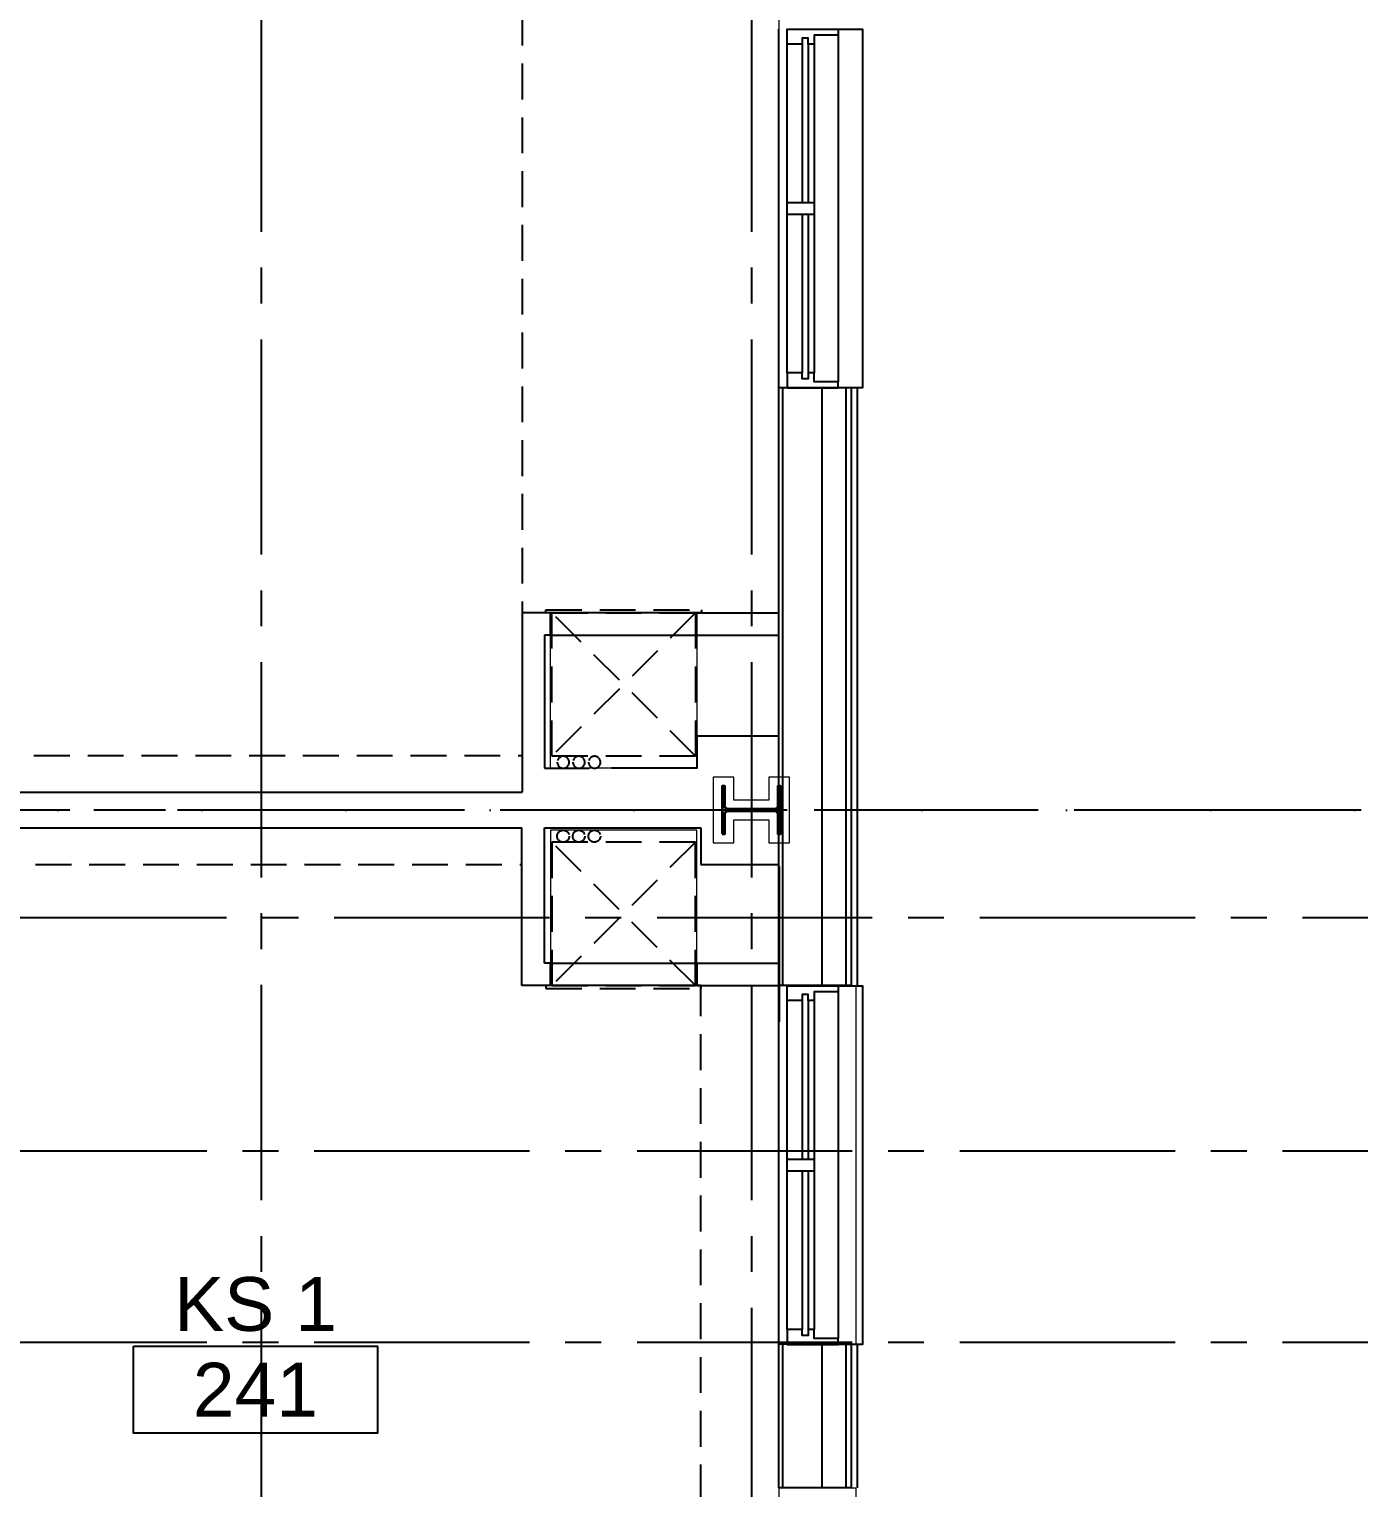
# Model space of a CAD drawing. Header units: inches. Extents: x 12000 to 16048, y 0 to 3185.
# Drawn here: x 13977.2 to 14199.6, y 1559.9 to 1803.9 of the extents above; entities that cross this region are included whole.
import ezdxf
from ezdxf.enums import TextEntityAlignment as Align

# ---------------------------------------------------------------- set-up
doc = ezdxf.new("R2010")
doc.units = ezdxf.units.IN
doc.header["$LTSCALE"] = 48
doc.header["$MEASUREMENT"] = 0
for name, pattern in [('CENTER2', [1.125, 0.75, -0.125, 0.125, -0.125]), ('DASHDOT2', [0.5, 0.25, -0.125, 0, -0.125]), ('HIDDEN', [0.375, 0.25, -0.125]), ('HIDDEN2', [0.1875, 0.125, -0.0625])]:
    doc.linetypes.add(name, pattern=pattern)
for name, color, linetype in [('_0_Objects', 8, 'Continuous'), ('A-Door-Head', 8, 'Continuous'), ('A-Flor-Soffit', 8, 'HIDDEN2'), ('A-Glaz', 8, 'Continuous'), ('A-Glaz-Sill', 8, 'Continuous'), ('A-Grid(3-32)', 8, 'CENTER2'), ('A-HVAC', 8, 'HIDDEN2'), ('A-Tag-Rm(3-32)', 8, 'Continuous'), ('A-Wall-Full', 8, 'Continuous'), ('A-Wall-Hatch', 8, 'Continuous'), ('Zoning Envelope', 8, 'DASHDOT2')]:
    doc.layers.add(name, color=color, linetype=linetype)
for name, color, linetype, lineweight in [('A-Detl-Hatch', 8, 'Continuous', 18), ('S-Detl-Hatch', 8, 'Continuous', 18), ('S-Detl-Wide', 8, 'Continuous', 35)]:
    doc.layers.add(name, color=color, linetype=linetype, lineweight=lineweight)
doc.layers.add('G-Anno-Nplt', color=8, linetype='Continuous', lineweight=18, plot=False)
doc.styles.get("Standard").update_dxf_attribs({"font": 'arial.ttf'})

# ---------------------------------------------------------------- blocks, each defined once
blk = doc.blocks.new('EXTERIOR WINDOW 3')
at = {"layer": 'A-Glaz'}
for p, q in [((5693, -8445.75), (5693, -8419.25)), ((5694, -8445.75), (5694, -8419.25)), ((5695, -8474.25), (5695, -8419.25)), ((5693, -8474.25), (5693, -8447.75)), ((5694, -8474.25), (5694, -8447.75))]:
    blk.add_line(p, q, dxfattribs=at)
for points in [[(5693, -8419.25), (5690.5, -8419.25), (5690.5, -8416.75), (5699, -8416.75), (5699, -8417.75), (5695, -8417.75), (5695, -8419.25), (5694, -8419.25), (5694, -8418.25), (5693, -8418.25), (5693, -8419.25)], [(5693, -8474.25), (5690.5, -8474.25), (5690.5, -8476.75), (5699, -8476.75), (5699, -8475.75), (5695, -8475.75), (5695, -8474.25), (5694, -8474.25), (5694, -8475.25), (5693, -8475.25), (5693, -8474.25)]]:
    blk.add_lwpolyline(points, dxfattribs=at)
blk.add_lwpolyline([(5690.5, -8445.75), (5690.5, -8447.75), (5695, -8447.75), (5695, -8445.75)], close=True, dxfattribs=at)
at = {"layer": 'A-Glaz-Sill'}
for p, q in [((5689.12, -8416.75), (5689.12, -8476.75)), ((5699, -8475.75), (5699, -8417.75)), ((5690.5, -8419.25), (5690.5, -8474.25))]:
    blk.add_line(p, q, dxfattribs=at)
blk.add_lwpolyline([(5699, -8476.75), (5703.12, -8476.75), (5703.12, -8416.75), (5699, -8416.75)], dxfattribs=at)
blk = doc.blocks.new('2ND FLOOR CORE & SHELL')
at = {"layer": 'A-Wall-Full'}
for p, q in [((10087.12, -8398.12), (10087.12, -8298.12)), ((10099.12, -8298.12), (10087.12, -8298.12)), ((10100.25, -8398.12), (10100.25, -8298.12)), ((10099.12, -8398.12), (10087.12, -8398.12)), ((10087.12, -8482.12), (10087.12, -8458.12)), ((10099.12, -8458.12), (10087.12, -8458.12)), ((10100.25, -8482.12), (10100.25, -8458.12)), ((10099.12, -8482.12), (10087.12, -8482.12))]:
    blk.add_line(p, q, dxfattribs=at)
at = {"layer": 'A-Wall-Hatch'}
for p, q in [((10087.75, -8398.12), (10087.75, -8298.12)), ((10094.37, -8398.12), (10094.37, -8298.12)), ((10098.37, -8398.12), (10098.37, -8298.12)), ((10099.25, -8398.12), (10099.25, -8298.12)), ((10087.75, -8482.12), (10087.75, -8458.12)), ((10094.37, -8482.12), (10094.37, -8458.12)), ((10098.37, -8482.12), (10098.37, -8458.12)), ((10099.25, -8482.12), (10099.25, -8458.12))]:
    blk.add_line(p, q, dxfattribs=at)
at = {"xscale": -1, "rotation": 180}
for p in [(4398, -16714.88), (4398, -16874.88)]:
    blk.add_blockref('EXTERIOR WINDOW 3', p, dxfattribs=at)
blk = doc.blocks.new('*U9')
at = {"layer": 'A-Detl-Hatch'}
h = blk.add_hatch(dxfattribs=at)
h.set_pattern_fill('ANSI32', color=256, scale=6, style=0)
h.set_pattern_definition([(45, (0, -4.865), (-1.591, 1.591), []), (45, (1.0607, -4.865), (-1.591, 1.591), [])])
edge = h.paths.add_edge_path()
edge.add_line((3.98, -9.73), (3.98, -9.295))
edge.add_line((3.98, -9.295), (0.645, -9.295))
edge.add_arc((0.645, -8.795), 0.5, 180, 270, ccw=False)
edge.add_line((0.145, -8.795), (0.145, -0.935))
edge.add_arc((0.645, -0.935), 0.5, 90, 180, ccw=False)
edge.add_line((0.645, -0.435), (3.98, -0.435))
edge.add_line((3.98, -0.435), (3.98, 0))
edge.add_line((3.98, 0), (-3.98, 0))
edge.add_line((-3.98, 0), (-3.98, -0.435))
edge.add_line((-3.98, -0.435), (-0.645, -0.435))
edge.add_arc((-0.645, -0.935), 0.5, 0, 90, ccw=False)
edge.add_line((-0.145, -0.935), (-0.145, -8.795))
edge.add_arc((-0.645, -8.795), 0.5, -90, 0, ccw=False)
edge.add_line((-0.645, -9.295), (-3.98, -9.295))
edge.add_line((-3.98, -9.295), (-3.98, -9.73))
edge.add_line((-3.98, -9.73), (3.98, -9.73))
at = {"linetype": 'ByBlock'}
blk.add_lwpolyline([(3.98, -9.73), (3.98, -9.295), (0.645, -9.295, -0.4142136), (0.145, -8.795), (0.145, -0.935, -0.4142136), (0.645, -0.435), (3.98, -0.435), (3.98, 0), (-3.98, 0), (-3.98, -0.435), (-0.645, -0.435, -0.4142136), (-0.145, -0.935), (-0.145, -8.795, -0.4142136), (-0.645, -9.295), (-3.98, -9.295), (-3.98, -9.73)], format="xyb", close=True, dxfattribs=at)
blk = doc.blocks.new('W10X33')
at = {"layer": 'S-Detl-Hatch'}
blk.add_lwpolyline([(13773.28, -7309.78), (13773.28, -7306.34), (13769.45, -7306.34), (13769.45, -7300.48), (13773.28, -7300.48), (13773.28, -7297.05), (13762.32, -7297.05), (13762.32, -7300.48), (13766.16, -7300.48), (13766.16, -7306.34), (13762.32, -7306.34), (13762.32, -7309.78)], close=True, dxfattribs=at)
at = {"layer": 'S-Detl-Wide'}
blk.add_blockref('*U9', (13767.8, -7298.55), dxfattribs=at)
blk = doc.blocks.new('2ND FLOOR - STRUCTURAL GRID')
at = {"layer": 'A-Grid(3-32)'}
for p, q in [((10000.5, -7426.01), (10000.5, -9409.77)), ((10082.5, -7426.01), (10082.5, -9409.77)), ((11912.5, -8368.75), (8104.5, -8368.75)), ((8122.72, -8386.75), (11894.28, -8386.75)), ((8119.38, -8425.75), (11897.61, -8425.75)), ((8119.38, -8457.75), (11897.61, -8457.75))]:
    blk.add_line(p, q, dxfattribs=at)
at = {"rotation": 270}
blk.add_blockref('W10X33', (17385.91, 5399.05), dxfattribs=at)
blk = doc.blocks.new('HVAC UNIT NICHE')
at = {"layer": 'A-Door-Head'}
blk.add_lwpolyline([(4, 0), (28.5, 0), (28.5, -3.75), (4, -3.75)], close=True, dxfattribs=at)
at = {"layer": 'A-HVAC'}
for p, q in [((4.25, 0), (28.25, -24)), ((4.25, -24), (28.25, 0))]:
    blk.add_line(p, q, dxfattribs=at)
for points in [[(3.25, 0), (29.25, 0), (29.25, 0.5), (3.25, 0.5)], [(4.25, -24), (28.25, -24), (28.25, 0), (4.25, 0)]]:
    blk.add_lwpolyline(points, close=True, dxfattribs=at)
for centre in [(21.13, -25), (23.75, -25), (26.36, -25)]:
    blk.add_circle(centre, 1, dxfattribs=at)
at = {"layer": 'A-Wall-Full'}
for p, q in [((4, 0), (0, 0)), ((4, -3.75), (4, 0)), ((28.5, 0), (33.25, 0)), ((28.5, -3.75), (28.5, 0)), ((33.25, 0), (33.25, -26)), ((4, -3.75), (0, -3.75)), ((28.5, -3.75), (29.5, -3.75)), ((29.5, -3.75), (29.5, -26))]:
    blk.add_line(p, q, dxfattribs=at)
at = {"layer": 'G-Anno-Nplt'}
blk.add_lwpolyline([(4, 0), (4, -26), (28.5, -26), (28.5, 0)], close=True, dxfattribs=at)
blk = doc.blocks.new('King Suite 4')
at = {"layer": 'A-Flor-Soffit'}
for p, q in [((38.355, 151.875), (38.355, 33)), ((192.01, 9.105), (38.355, 9.105))]:
    blk.add_line(p, q, dxfattribs=at)
at = {"layer": 'A-Wall-Full'}
for p, q in [((5.105, 33), (-4.625, 33)), ((5.105, 29.25), (-4.625, 29.25)), ((34.605, 7), (27.125, 7)), ((38.355, 7), (38.355, 3)), ((192.01, 3), (38.355, 3))]:
    blk.add_line(p, q, dxfattribs=at)
blk.add_lwpolyline([(-4.625, 12.365), (9.105, 12.365), (9.105, 7), (23.375, 7)], dxfattribs=at)
at = {"layer": 'G-Anno-Nplt'}
blk.add_line((-4.625, 279.635), (-4.625, 6.865), dxfattribs=at)
blk.add_blockref('HVAC UNIT NICHE', (5.105, 33))
blk = doc.blocks.new('Rm Tag')
blk.add_lwpolyline([(-0.2124, 0.0759), (0.2124, 0.0759), (0.2124, -0.0759), (-0.2124, -0.0759)], close=True)
for p in [(0, 0.2858), (0, 0.1493), (0, 0)]:
    blk.add_attdef('XXX', text='', height=0.0938).set_placement(p, align=Align.MIDDLE_CENTER)
blk = doc.blocks.new('King Studio 1 -41')
at = {"layer": 'A-Flor-Soffit'}
for p, q in [((9.5, 267.54), (194.63, 267.54)), ((214.9, 147.25), (214.9, 237.63))]:
    blk.add_line(p, q, dxfattribs=at)
at = {"layer": 'A-Wall-Full'}
for p, q in [((214.57, 280.63), (188.58, 280.63)), ((194.63, 270.88), (194.63, 280.63)), ((198.38, 270.88), (198.38, 280.63)), ((214.88, 267.54), (214.88, 280.63)), ((221, 267.54), (214.88, 267.54)), ((221, 241.38), (221, 267.54)), ((220.63, 241.38), (221, 241.38)), ((220.63, 237.63), (221, 237.63)), ((221, 84.5), (221, 237.63))]:
    blk.add_line(p, q, dxfattribs=at)
at = {"layer": 'G-Anno-Nplt'}
blk.add_line((9.5, 280.63), (214.88, 280.63), dxfattribs=at)
for points in [[(110.63, 280.63), (110.63, 293.5), (50.63, 293.5), (50.63, 280.63)], [(194.63, 280.63), (194.63, 293.5), (134.63, 293.5), (134.63, 280.63)]]:
    blk.add_lwpolyline(points, close=True, dxfattribs=at)
at = {"layer": 'A-Flor-Soffit', "xscale": -1, "rotation": 90}
blk.add_blockref('HVAC UNIT NICHE', (194.63, 270.88), dxfattribs=at)

msp = doc.modelspace()

# ---------------------------------------------------------------- linework, layer by layer
at = {"layer": 'Zoning Envelope'}
msp.add_lwpolyline([(15928, 1673.2572), (12860, 1673.2572, 0.00042607), (12726.6491, 1673.1436, 0.00155071), (12120, 1670.3373, 0.00125497)], format="xyb", dxfattribs=at)

# ---------------------------------------------------------------- block references
at = {"layer": '_0_Objects', "linetype": 'HIDDEN'}
msp.add_blockref('2ND FLOOR - STRUCTURAL GRID', (4015.5006, 10042.0072), dxfattribs=at)
at = {"layer": '_0_Objects'}
msp.add_blockref('2ND FLOOR CORE & SHELL', (4015.5006, 10042.0072), dxfattribs=at)
at = {"layer": '_0_Objects', "xscale": -1}
msp.add_blockref('King Suite 4', (14098, 1673.2572), dxfattribs=at)
at = {"layer": '_0_Objects', "xscale": -1, "rotation": 270}
msp.add_blockref('King Studio 1 -41', (13822, 1449.2572), dxfattribs=at)
at = {"layer": 'A-Tag-Rm(3-32)'}
ref = msp.add_blockref('Rm Tag', (14015.0447, 1576.3009), dxfattribs=dict(at, xscale=96, yscale=96, zscale=96))
ref.add_attrib('XXX', 'KS 1', dxfattribs={"layer": '0', "height": 9}).set_placement((14015.0447, 1590.6319), align=Align.MIDDLE_CENTER)
ref.add_attrib('XXX', '241', dxfattribs={"layer": '0', "height": 9}).set_placement((14015.0447, 1576.3009), align=Align.MIDDLE_CENTER)

doc.saveas('drawing.dxf')
